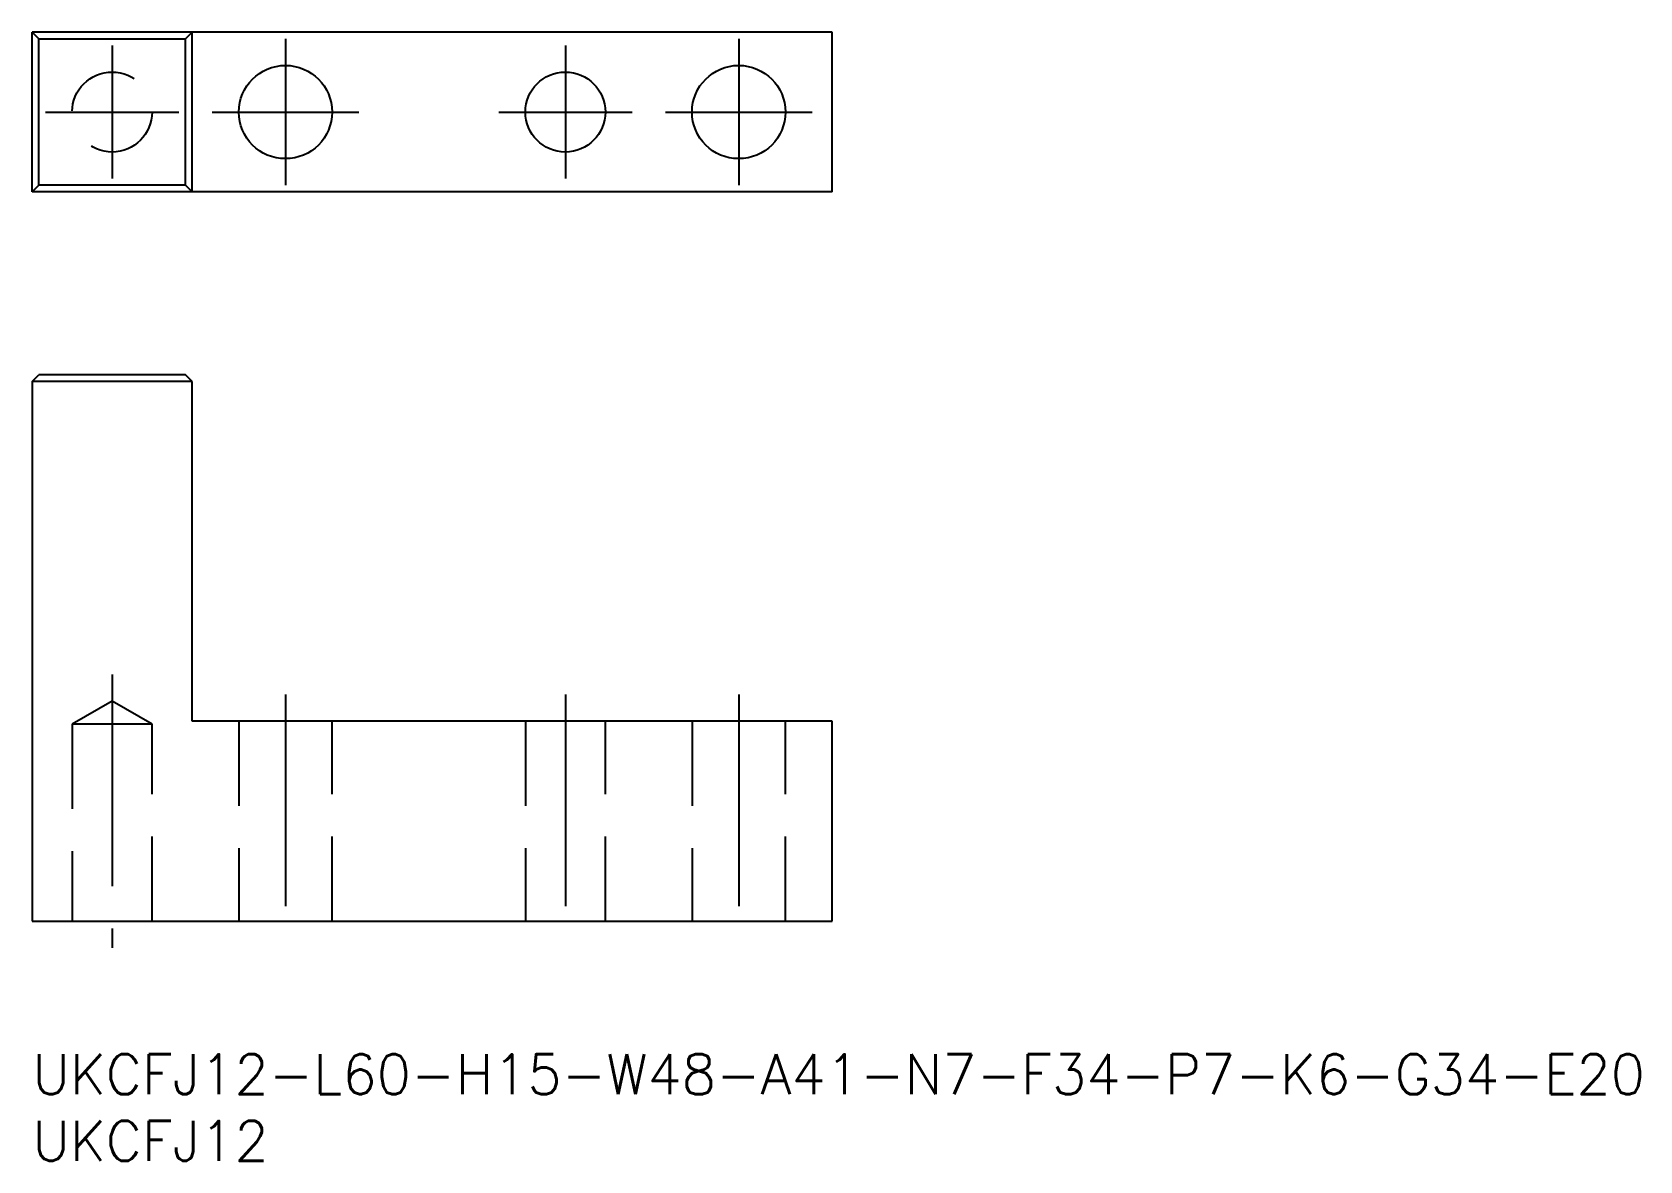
# Model space of a CAD drawing. Extents: x 0 to 121, y -8 to 77.
import ezdxf

# ---------------------------------------------------------------- set-up
doc = ezdxf.new("R2010")
doc.units = 0
doc.header["$LTSCALE"] = 0.5
doc.linetypes.add('CENTER', pattern=[50.8, 31.75, -6.35, 6.35, -6.35])
doc.linetypes.add('DASHED', pattern=[19.05, 12.7, -6.35])
for name, color, linetype in [('MSM_CENTER', 1, 'CENTER'), ('MSM_CONTINUOUS', 7, 'CONTINUOUS'), ('MSM_DASHED', 4, 'DASHED'), ('MSM_PART_NUMBER', 7, 'CONTINUOUS')]:
    doc.layers.add(name, color=color, linetype=linetype)
doc.styles.get("Standard").update_dxf_attribs({"font": 'txt.shx', "height": 1, "bigfont": 'bigfont.shx'})

# ---------------------------------------------------------------- blocks, each defined once
blk = doc.blocks.new('*U26')
at = {"layer": 'MSM_PART_NUMBER'}
blk.add_text('UKCFJ12-L60-H15-W48-A41-N7-F34-P7-K6-G34-E20', height=3, dxfattribs=at).set_placement((0, -3))
blk = doc.blocks.new('*U27')
at = {"layer": 'MSM_PART_NUMBER'}
blk.add_text('UKCFJ12', height=3, dxfattribs=at).set_placement((0, -8))

msp = doc.modelspace()

# ---------------------------------------------------------------- linework, layer by layer
at = {"layer": 'MSM_CENTER'}
for p, q in [((19, 76.22), (19, 65.22)), ((53, 76.22), (53, 65.22)), ((6, 75.72), (6, 65.72)), ((40, 75.72), (40, 65.72)), ((1, 70.72), (11, 70.72)), ((13.5, 70.72), (24.5, 70.72)), ((35, 70.72), (45, 70.72)), ((47.5, 70.72), (58.5, 70.72)), ((6, 28.5), (6, 8)), ((19, 27), (19, 8)), ((40, 27), (40, 8)), ((53, 27), (53, 8))]:
    msp.add_line(p, q, dxfattribs=at)
at = {"layer": 'MSM_CONTINUOUS'}
for p, q in [((60, 76.72), (0, 76.72)), ((0.5, 76.22), (0, 76.72)), ((0, 64.72), (0, 76.72)), ((0.5, 76.22), (11.5, 76.22)), ((0.5, 65.22), (0.5, 76.22)), ((12, 76.72), (11.5, 76.22)), ((11.5, 65.22), (11.5, 76.22)), ((12, 64.72), (12, 76.72)), ((60, 64.72), (60, 76.72)), ((0, 64.72), (0.5, 65.22)), ((11.5, 65.22), (0.5, 65.22)), ((12, 64.72), (11.5, 65.22)), ((60, 64.72), (0, 64.72)), ((0, 50.5), (0.5, 51)), ((11.5, 51), (0.5, 51)), ((12, 50.5), (11.5, 51)), ((0, 50.5), (0, 10)), ((12, 50.5), (0, 50.5)), ((12, 25), (12, 50.5)), ((60, 25), (12, 25)), ((60, 10), (60, 25)), ((0, 10), (60, 10))]:
    msp.add_line(p, q, dxfattribs=at)
for centre, radius in [((19, 70.72), 3.5), ((40, 70.72), 3), ((53, 70.72), 3.5)]:
    msp.add_circle(centre, radius, dxfattribs=at)
at = {"layer": 'MSM_DASHED'}
for p, q in [((6, 26.5), (3, 24.77)), ((9, 24.77), (6, 26.5)), ((9, 24.77), (3, 24.77)), ((3, 24.77), (3, 10)), ((9, 10), (9, 24.77)), ((15.5, 25), (15.5, 10)), ((22.5, 10), (22.5, 25)), ((37, 25), (37, 10)), ((43, 10), (43, 25)), ((49.5, 25), (49.5, 10)), ((56.5, 10), (56.5, 25))]:
    msp.add_line(p, q, dxfattribs=at)
msp.add_circle((6, 70.72), 3, dxfattribs=at)

# ---------------------------------------------------------------- block references
at = {"layer": 'MSM_CONTINUOUS'}
for name in ['*U26', '*U27']:
    msp.add_blockref(name, (0, 0), dxfattribs=at)

doc.saveas('drawing.dxf')
